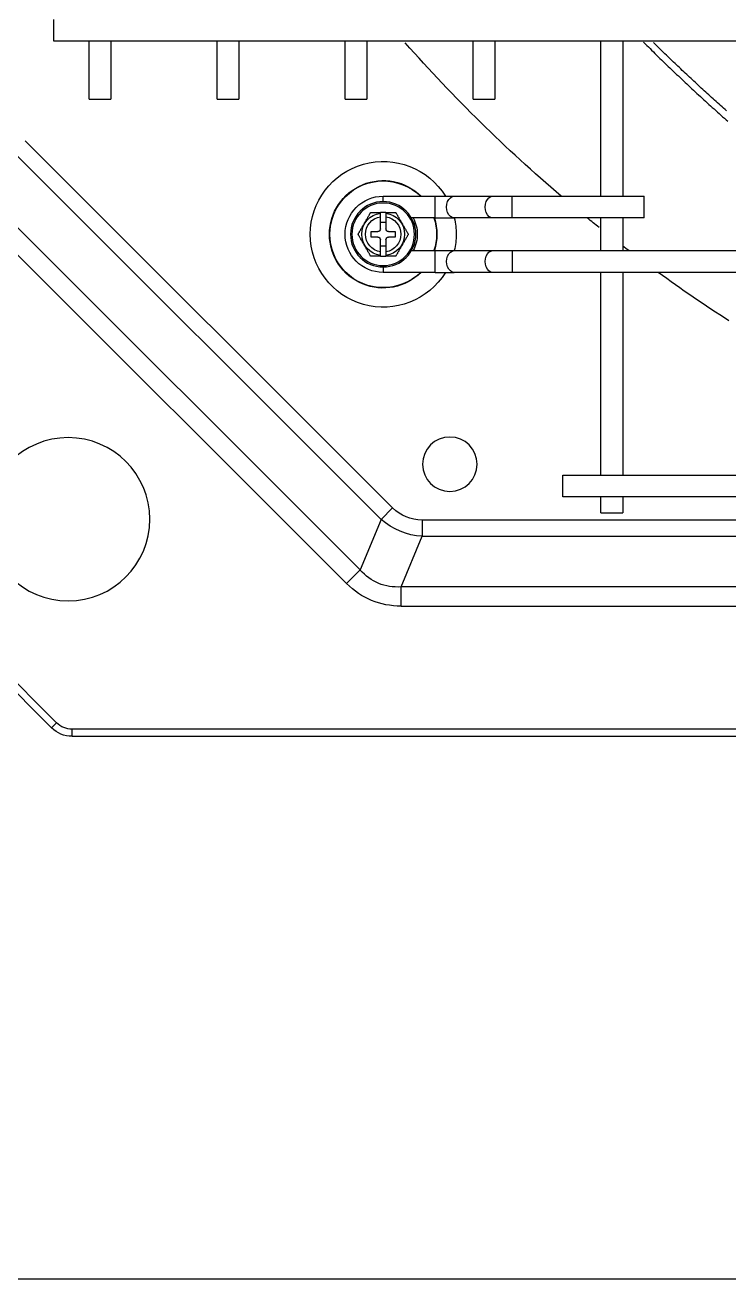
# Model space of a CAD drawing. Header units: millimetres. Extents: x 0 to 504600, y 0 to 118800.
# Drawn here: x 430156.2 to 430285.5, y 45578.4 to 45808.8 of the extents above; entities that cross this region are included whole.
import ezdxf

# ---------------------------------------------------------------- set-up
doc = ezdxf.new("R2010")
doc.units = ezdxf.units.MM
doc.header["$LTSCALE"] = 200
doc.layers.add('LG-AIRCON', color=240, linetype='Continuous')

# ---------------------------------------------------------------- blocks, each defined once
blk = doc.blocks.new('UXC')
at = {"layer": 'LG-AIRCON', "color": 0}
for p, q in [((-429.4, 725.15), (-394.1, 760.45)), ((-394.1, 760.45), (-393.18, 759.53)), ((-390.35, 762), (-390.35, 760.7)), ((-390.35, 762), (391.35, 762)), ((390.35, 760.7), (-390.35, 760.7)), ((-393.18, 759.53), (-428.48, 724.23)), ((-329.91, 738.07), (-329.91, 734.54)), ((-329.91, 738.07), (288.09, 738.07)), ((-412.87, 661.04), (-339.91, 733.93)), ((-339.91, 733.93), (-337.41, 731.43)), ((-329.91, 734.54), (-326.06, 725.23)), ((288.09, 734.54), (-329.91, 734.54)), ((-337.41, 731.43), (-410.37, 658.54)), ((-333.56, 722.13), (-337.41, 731.43)), ((-326.06, 722.26), (-326.06, 725.23)), ((-326.06, 725.23), (-172.5, 725.23)), ((-401.07, 654.68), (-333.56, 722.13)), ((-331.46, 720.03), (-333.56, 722.13)), ((-185.49, 722.26), (-326.06, 722.26)), ((-331.46, 720.03), (-398.97, 652.58)), ((-293.2, 720.91), (-293.2, 717.99)), ((-293.2, 720.91), (-289.2, 720.91)), ((-289.2, 717.99), (-289.2, 720.91)), ((258.31, 718), (-300.21, 718)), ((-300.21, 718), (-300.21, 716)), ((-300.21, 716), (-300.21, 714)), ((-300.21, 714), (258.31, 714)), ((-293.2, 714), (-293.2, 676.75)), ((-289.2, 676.75), (-289.2, 714)), ((-323.68, 676.75), (-333.2, 676.75)), ((-333.2, 675.75), (-333.2, 676.75)), ((-323.68, 676.75), (-320.14, 676.75)), ((-323.68, 676.75), (-323.68, 672.75)), ((-313.07, 676.75), (-320.14, 676.75)), ((-309.54, 676.75), (-313.07, 676.75)), ((267.64, 676.75), (-309.54, 676.75)), ((-309.54, 672.75), (-309.54, 676.75)), ((-333.7, 673.75), (-332.7, 673.75)), ((-333.7, 673.64), (-333.7, 672.96)), ((-333.7, 672.96), (-333.7, 670.75)), ((-332.7, 672.96), (-332.7, 673.64)), ((-332.7, 670.75), (-332.7, 672.96)), ((-332.7, 671.95), (-333.7, 671.95)), ((-328, 672.75), (-323.68, 672.75)), ((-323.68, 672.75), (-320.14, 672.75)), ((-320.14, 672.75), (-313.07, 672.75)), ((-313.07, 672.75), (-309.54, 672.75)), ((-309.54, 672.75), (267.64, 672.75)), ((-293.2, 672.74), (-293.2, 666.75)), ((-289.2, 666.75), (-289.2, 672.74)), ((-335.4, 670.25), (-335.4, 669.25)), ((-334.2, 670.25), (-335.4, 670.25)), ((-335.4, 669.25), (-334.2, 669.25)), ((-333.7, 668.75), (-333.7, 666.54)), ((-332.7, 666.54), (-332.7, 668.75)), ((-331, 670.25), (-332.2, 670.25)), ((-332.2, 669.25), (-331, 669.25)), ((-331, 669.25), (-331, 670.25)), ((-333.7, 667.55), (-332.7, 667.55)), ((-333.7, 666.54), (-333.7, 665.86)), ((-332.7, 665.86), (-332.7, 666.54)), ((-323.68, 666.75), (-328, 666.75)), ((-323.68, 666.75), (-320.14, 666.75)), ((-323.68, 666.75), (-323.68, 662.75)), ((-313.07, 666.75), (-320.14, 666.75)), ((-309.54, 666.75), (-313.07, 666.75)), ((-285.25, 666.75), (-309.54, 666.75)), ((-309.54, 666.75), (-309.54, 662.75)), ((-285.25, 666.75), (-285.25, 662.75)), ((-332.7, 665.75), (-333.7, 665.75)), ((-333.2, 663.75), (-333.2, 662.75)), ((-333.2, 662.75), (-323.68, 662.75)), ((-323.68, 662.75), (-320.14, 662.75)), ((-320.14, 662.75), (-313.07, 662.75)), ((-313.07, 662.75), (-309.54, 662.75)), ((-309.54, 662.75), (-285.25, 662.75)), ((-293.2, 662.74), (-293.2, 634.25)), ((-289.2, 634.25), (-289.2, 662.74)), ((-387.2, 644.91), (-387.2, 634.25)), ((-387.2, 644.91), (-383.2, 644.91)), ((-383.2, 634.25), (-383.2, 644.91)), ((-363.7, 644.91), (-363.7, 634.25)), ((-363.7, 644.91), (-359.7, 644.91)), ((-359.7, 634.25), (-359.7, 644.91)), ((-340.2, 644.91), (-340.2, 634.25)), ((-340.2, 644.91), (-336.2, 644.91)), ((-336.2, 634.25), (-336.2, 644.91)), ((-316.7, 644.91), (-316.7, 634.25)), ((-316.7, 644.91), (-312.7, 644.91)), ((-312.7, 634.25), (-312.7, 644.91)), ((351.81, 634.25), (-393.71, 634.25)), ((-393.71, 634.25), (-393.71, 632.25)), ((-393.71, 632.25), (-393.71, 630.25))]:
    blk.add_line(p, q, dxfattribs=at)
for points in [[(-335.51, 673.75), (-335.52, 673.73), (-335.54, 673.7), (-335.57, 673.64), (-335.61, 673.57), (-335.65, 673.5), (-335.7, 673.42), (-335.74, 673.34), (-335.79, 673.25), (-335.84, 673.17), (-335.89, 673.08), (-335.94, 672.99), (-335.99, 672.91), (-336.04, 672.82), (-336.1, 672.73), (-336.15, 672.64), (-336.2, 672.55), (-336.25, 672.46), (-336.3, 672.37), (-336.35, 672.28), (-336.4, 672.2), (-336.46, 672.11), (-336.51, 672.02), (-336.56, 671.93), (-336.61, 671.84), (-336.66, 671.75), (-336.71, 671.66), (-336.77, 671.57), (-336.82, 671.48), (-336.87, 671.39), (-336.92, 671.3), (-336.97, 671.21), (-337.02, 671.12), (-337.08, 671.03), (-337.13, 670.94), (-337.18, 670.86), (-337.23, 670.77), (-337.28, 670.68), (-337.33, 670.59), (-337.38, 670.5), (-337.43, 670.41), (-337.48, 670.33), (-337.53, 670.24), (-337.58, 670.16), (-337.63, 670.08), (-337.67, 670), (-337.72, 669.92), (-337.75, 669.86), (-337.79, 669.8), (-337.81, 669.77), (-337.82, 669.75)], [(-333.7, 673.75), (-333.74, 673.75), (-333.78, 673.75), (-333.82, 673.75), (-333.86, 673.75), (-333.91, 673.75), (-333.95, 673.75), (-333.99, 673.75), (-334.03, 673.75), (-334.07, 673.75), (-334.11, 673.75), (-334.15, 673.75), (-334.2, 673.75), (-334.24, 673.75), (-334.28, 673.75), (-334.32, 673.75), (-334.36, 673.75), (-334.4, 673.75), (-334.44, 673.75), (-334.49, 673.75), (-334.53, 673.75), (-334.57, 673.75), (-334.61, 673.75), (-334.65, 673.75), (-334.69, 673.75), (-334.73, 673.75), (-334.77, 673.75), (-334.81, 673.75), (-334.85, 673.75), (-334.89, 673.75), (-334.93, 673.75), (-334.97, 673.75), (-335.01, 673.75), (-335.05, 673.75), (-335.09, 673.75), (-335.13, 673.75), (-335.17, 673.75), (-335.2, 673.75), (-335.24, 673.75), (-335.27, 673.75), (-335.31, 673.75), (-335.34, 673.75), (-335.37, 673.75), (-335.4, 673.75), (-335.42, 673.75), (-335.45, 673.75), (-335.47, 673.75), (-335.48, 673.75), (-335.5, 673.75), (-335.5, 673.75), (-335.51, 673.75)], [(-333.7, 673.75), (-333.7, 673.75), (-333.7, 673.75), (-333.7, 673.74), (-333.7, 673.74), (-333.7, 673.74), (-333.7, 673.74), (-333.7, 673.73), (-333.7, 673.73), (-333.7, 673.73), (-333.7, 673.73), (-333.7, 673.73), (-333.7, 673.72), (-333.7, 673.72), (-333.7, 673.72), (-333.7, 673.72), (-333.7, 673.71), (-333.7, 673.71), (-333.7, 673.71), (-333.7, 673.71), (-333.7, 673.71), (-333.7, 673.7), (-333.7, 673.7), (-333.7, 673.7), (-333.7, 673.7), (-333.7, 673.69), (-333.7, 673.69), (-333.7, 673.69), (-333.7, 673.69), (-333.7, 673.68), (-333.7, 673.68), (-333.7, 673.68), (-333.7, 673.68), (-333.7, 673.68), (-333.7, 673.67), (-333.7, 673.67), (-333.7, 673.67), (-333.7, 673.67), (-333.7, 673.66), (-333.7, 673.66), (-333.7, 673.66), (-333.7, 673.66), (-333.7, 673.66), (-333.7, 673.65), (-333.7, 673.65), (-333.7, 673.65), (-333.7, 673.65), (-333.7, 673.64), (-333.7, 673.64), (-333.7, 673.64), (-333.7, 673.64)], [(-330.89, 673.75), (-330.89, 673.75), (-330.9, 673.75), (-330.91, 673.75), (-330.93, 673.75), (-330.95, 673.75), (-330.97, 673.75), (-331, 673.75), (-331.03, 673.75), (-331.06, 673.75), (-331.09, 673.75), (-331.12, 673.75), (-331.16, 673.75), (-331.2, 673.75), (-331.23, 673.75), (-331.27, 673.75), (-331.31, 673.75), (-331.35, 673.75), (-331.39, 673.75), (-331.42, 673.75), (-331.46, 673.75), (-331.5, 673.75), (-331.55, 673.75), (-331.59, 673.75), (-331.63, 673.75), (-331.67, 673.75), (-331.71, 673.75), (-331.75, 673.75), (-331.79, 673.75), (-331.83, 673.75), (-331.87, 673.75), (-331.91, 673.75), (-331.95, 673.75), (-332, 673.75), (-332.04, 673.75), (-332.08, 673.75), (-332.12, 673.75), (-332.16, 673.75), (-332.2, 673.75), (-332.24, 673.75), (-332.28, 673.75), (-332.33, 673.75), (-332.37, 673.75), (-332.41, 673.75), (-332.45, 673.75), (-332.49, 673.75), (-332.53, 673.75), (-332.57, 673.75), (-332.61, 673.75), (-332.66, 673.75), (-332.7, 673.75)], [(-332.7, 673.64), (-332.7, 673.64), (-332.7, 673.64), (-332.7, 673.64), (-332.7, 673.65), (-332.7, 673.65), (-332.7, 673.65), (-332.7, 673.65), (-332.7, 673.65), (-332.7, 673.66), (-332.7, 673.66), (-332.7, 673.66), (-332.7, 673.66), (-332.7, 673.67), (-332.7, 673.67), (-332.7, 673.67), (-332.7, 673.67), (-332.7, 673.68), (-332.7, 673.68), (-332.7, 673.68), (-332.7, 673.68), (-332.7, 673.68), (-332.7, 673.69), (-332.7, 673.69), (-332.7, 673.69), (-332.7, 673.69), (-332.7, 673.7), (-332.7, 673.7), (-332.7, 673.7), (-332.7, 673.7), (-332.7, 673.7), (-332.7, 673.71), (-332.7, 673.71), (-332.7, 673.71), (-332.7, 673.71), (-332.7, 673.72), (-332.7, 673.72), (-332.7, 673.72), (-332.7, 673.72), (-332.7, 673.73), (-332.7, 673.73), (-332.7, 673.73), (-332.7, 673.73), (-332.7, 673.73), (-332.7, 673.74), (-332.7, 673.74), (-332.7, 673.74), (-332.7, 673.74), (-332.7, 673.75), (-332.7, 673.75), (-332.7, 673.75)], [(-328.58, 669.75), (-328.59, 669.77), (-328.61, 669.8), (-328.64, 669.86), (-328.68, 669.93), (-328.72, 670), (-328.77, 670.08), (-328.82, 670.16), (-328.86, 670.25), (-328.91, 670.33), (-328.96, 670.42), (-329.01, 670.51), (-329.07, 670.59), (-329.12, 670.68), (-329.17, 670.77), (-329.22, 670.86), (-329.27, 670.95), (-329.32, 671.04), (-329.37, 671.13), (-329.42, 671.22), (-329.48, 671.3), (-329.53, 671.39), (-329.58, 671.48), (-329.63, 671.57), (-329.68, 671.66), (-329.73, 671.75), (-329.79, 671.84), (-329.84, 671.93), (-329.89, 672.02), (-329.94, 672.11), (-329.99, 672.2), (-330.04, 672.29), (-330.1, 672.38), (-330.15, 672.47), (-330.2, 672.56), (-330.25, 672.64), (-330.3, 672.73), (-330.35, 672.82), (-330.4, 672.91), (-330.45, 673), (-330.5, 673.09), (-330.55, 673.17), (-330.6, 673.26), (-330.65, 673.34), (-330.7, 673.42), (-330.75, 673.5), (-330.79, 673.58), (-330.83, 673.64), (-330.86, 673.7), (-330.88, 673.73), (-330.89, 673.75)], [(-337.82, 669.75), (-337.81, 669.73), (-337.79, 669.7), (-337.75, 669.64), (-337.72, 669.57), (-337.67, 669.5), (-337.63, 669.42), (-337.58, 669.34), (-337.53, 669.25), (-337.48, 669.17), (-337.43, 669.08), (-337.38, 668.99), (-337.33, 668.91), (-337.28, 668.82), (-337.23, 668.73), (-337.18, 668.64), (-337.13, 668.55), (-337.07, 668.46), (-337.02, 668.37), (-336.97, 668.28), (-336.92, 668.2), (-336.87, 668.11), (-336.82, 668.02), (-336.76, 667.93), (-336.71, 667.84), (-336.66, 667.75), (-336.61, 667.66), (-336.56, 667.57), (-336.51, 667.48), (-336.45, 667.39), (-336.4, 667.3), (-336.35, 667.21), (-336.3, 667.12), (-336.25, 667.03), (-336.2, 666.94), (-336.15, 666.86), (-336.09, 666.77), (-336.04, 666.68), (-335.99, 666.59), (-335.94, 666.5), (-335.89, 666.41), (-335.84, 666.33), (-335.79, 666.24), (-335.74, 666.16), (-335.7, 666.08), (-335.65, 666), (-335.61, 665.92), (-335.57, 665.86), (-335.54, 665.8), (-335.52, 665.77), (-335.51, 665.75)], [(-330.89, 665.75), (-330.88, 665.77), (-330.86, 665.8), (-330.83, 665.86), (-330.79, 665.93), (-330.74, 666), (-330.7, 666.08), (-330.65, 666.16), (-330.6, 666.25), (-330.55, 666.33), (-330.5, 666.42), (-330.45, 666.51), (-330.4, 666.59), (-330.35, 666.68), (-330.3, 666.77), (-330.25, 666.86), (-330.2, 666.95), (-330.15, 667.04), (-330.09, 667.13), (-330.04, 667.22), (-329.99, 667.3), (-329.94, 667.39), (-329.89, 667.48), (-329.84, 667.57), (-329.78, 667.66), (-329.73, 667.75), (-329.68, 667.84), (-329.63, 667.93), (-329.58, 668.02), (-329.53, 668.11), (-329.47, 668.2), (-329.42, 668.29), (-329.37, 668.38), (-329.32, 668.47), (-329.27, 668.56), (-329.22, 668.64), (-329.17, 668.73), (-329.11, 668.82), (-329.06, 668.91), (-329.01, 669), (-328.96, 669.09), (-328.91, 669.17), (-328.86, 669.26), (-328.81, 669.34), (-328.77, 669.42), (-328.72, 669.5), (-328.68, 669.58), (-328.64, 669.64), (-328.61, 669.7), (-328.59, 669.73), (-328.58, 669.75)], [(-333.7, 665.86), (-333.7, 665.86), (-333.7, 665.86), (-333.7, 665.86), (-333.7, 665.85), (-333.7, 665.85), (-333.7, 665.85), (-333.7, 665.85), (-333.7, 665.85), (-333.7, 665.84), (-333.7, 665.84), (-333.7, 665.84), (-333.7, 665.84), (-333.7, 665.83), (-333.7, 665.83), (-333.7, 665.83), (-333.7, 665.83), (-333.7, 665.82), (-333.7, 665.82), (-333.7, 665.82), (-333.7, 665.82), (-333.7, 665.82), (-333.7, 665.81), (-333.7, 665.81), (-333.7, 665.81), (-333.7, 665.81), (-333.7, 665.8), (-333.7, 665.8), (-333.7, 665.8), (-333.7, 665.8), (-333.7, 665.8), (-333.7, 665.79), (-333.7, 665.79), (-333.7, 665.79), (-333.7, 665.79), (-333.7, 665.78), (-333.7, 665.78), (-333.7, 665.78), (-333.7, 665.78), (-333.7, 665.77), (-333.7, 665.77), (-333.7, 665.77), (-333.7, 665.77), (-333.7, 665.77), (-333.7, 665.76), (-333.7, 665.76), (-333.7, 665.76), (-333.7, 665.76), (-333.7, 665.75), (-333.7, 665.75), (-333.7, 665.75)], [(-332.7, 665.75), (-332.7, 665.75), (-332.7, 665.75), (-332.7, 665.76), (-332.7, 665.76), (-332.7, 665.76), (-332.7, 665.76), (-332.7, 665.77), (-332.7, 665.77), (-332.7, 665.77), (-332.7, 665.77), (-332.7, 665.77), (-332.7, 665.78), (-332.7, 665.78), (-332.7, 665.78), (-332.7, 665.78), (-332.7, 665.79), (-332.7, 665.79), (-332.7, 665.79), (-332.7, 665.79), (-332.7, 665.8), (-332.7, 665.8), (-332.7, 665.8), (-332.7, 665.8), (-332.7, 665.8), (-332.7, 665.81), (-332.7, 665.81), (-332.7, 665.81), (-332.7, 665.81), (-332.7, 665.82), (-332.7, 665.82), (-332.7, 665.82), (-332.7, 665.82), (-332.7, 665.82), (-332.7, 665.83), (-332.7, 665.83), (-332.7, 665.83), (-332.7, 665.83), (-332.7, 665.84), (-332.7, 665.84), (-332.7, 665.84), (-332.7, 665.84), (-332.7, 665.85), (-332.7, 665.85), (-332.7, 665.85), (-332.7, 665.85), (-332.7, 665.85), (-332.7, 665.86), (-332.7, 665.86), (-332.7, 665.86), (-332.7, 665.86)], [(-335.51, 665.75), (-335.5, 665.75), (-335.5, 665.75), (-335.48, 665.75), (-335.47, 665.75), (-335.45, 665.75), (-335.42, 665.75), (-335.4, 665.75), (-335.37, 665.75), (-335.34, 665.75), (-335.3, 665.75), (-335.27, 665.75), (-335.24, 665.75), (-335.2, 665.75), (-335.16, 665.75), (-335.13, 665.75), (-335.09, 665.75), (-335.05, 665.75), (-335.01, 665.75), (-334.97, 665.75), (-334.93, 665.75), (-334.89, 665.75), (-334.85, 665.75), (-334.81, 665.75), (-334.77, 665.75), (-334.73, 665.75), (-334.69, 665.75), (-334.65, 665.75), (-334.61, 665.75), (-334.56, 665.75), (-334.52, 665.75), (-334.48, 665.75), (-334.44, 665.75), (-334.4, 665.75), (-334.36, 665.75), (-334.32, 665.75), (-334.28, 665.75), (-334.24, 665.75), (-334.19, 665.75), (-334.15, 665.75), (-334.11, 665.75), (-334.07, 665.75), (-334.03, 665.75), (-333.99, 665.75), (-333.95, 665.75), (-333.9, 665.75), (-333.86, 665.75), (-333.82, 665.75), (-333.78, 665.75), (-333.74, 665.75), (-333.7, 665.75)], [(-332.7, 665.75), (-332.66, 665.75), (-332.61, 665.75), (-332.57, 665.75), (-332.53, 665.75), (-332.49, 665.75), (-332.45, 665.75), (-332.41, 665.75), (-332.37, 665.75), (-332.32, 665.75), (-332.28, 665.75), (-332.24, 665.75), (-332.2, 665.75), (-332.16, 665.75), (-332.12, 665.75), (-332.07, 665.75), (-332.03, 665.75), (-331.99, 665.75), (-331.95, 665.75), (-331.91, 665.75), (-331.87, 665.75), (-331.83, 665.75), (-331.79, 665.75), (-331.74, 665.75), (-331.7, 665.75), (-331.66, 665.75), (-331.62, 665.75), (-331.58, 665.75), (-331.54, 665.75), (-331.5, 665.75), (-331.46, 665.75), (-331.42, 665.75), (-331.38, 665.75), (-331.34, 665.75), (-331.31, 665.75), (-331.27, 665.75), (-331.23, 665.75), (-331.19, 665.75), (-331.16, 665.75), (-331.12, 665.75), (-331.09, 665.75), (-331.06, 665.75), (-331.03, 665.75), (-331, 665.75), (-330.97, 665.75), (-330.95, 665.75), (-330.93, 665.75), (-330.91, 665.75), (-330.9, 665.75), (-330.89, 665.75), (-330.89, 665.75)], [(-285.4, 634.42), (-285.1, 634.73), (-284.8, 635.03), (-284.49, 635.33), (-284.19, 635.63), (-283.89, 635.93), (-283.58, 636.23), (-283.28, 636.52), (-282.98, 636.82), (-282.67, 637.12), (-282.37, 637.42), (-282.06, 637.72), (-281.76, 638.01), (-281.45, 638.31), (-281.14, 638.6), (-280.84, 638.9), (-280.53, 639.19), (-280.22, 639.49), (-279.92, 639.78), (-279.61, 640.08), (-279.3, 640.37), (-278.99, 640.66), (-278.68, 640.96), (-278.37, 641.25), (-278.06, 641.54), (-277.75, 641.83), (-277.44, 642.12), (-277.13, 642.41), (-276.82, 642.7), (-276.51, 642.99), (-276.2, 643.28), (-275.89, 643.57), (-275.57, 643.86), (-275.26, 644.15), (-274.95, 644.44), (-274.63, 644.72), (-274.32, 645.01), (-274.01, 645.3), (-273.69, 645.58), (-273.38, 645.87), (-273.06, 646.15), (-272.75, 646.44), (-272.43, 646.72), (-272.11, 647.01), (-271.8, 647.29), (-271.48, 647.58), (-271.16, 647.86), (-270.85, 648.14), (-270.53, 648.42), (-270.21, 648.7), (-269.89, 648.99)], [(-270.13, 647.05), (-270.41, 646.81), (-270.68, 646.56), (-270.96, 646.32), (-271.23, 646.08), (-271.51, 645.83), (-271.78, 645.59), (-272.05, 645.34), (-272.33, 645.1), (-272.6, 644.85), (-272.87, 644.6), (-273.14, 644.36), (-273.41, 644.11), (-273.69, 643.87), (-273.96, 643.62), (-274.23, 643.37), (-274.5, 643.12), (-274.77, 642.87), (-275.04, 642.63), (-275.31, 642.38), (-275.58, 642.13), (-275.85, 641.88), (-276.12, 641.63), (-276.39, 641.38), (-276.66, 641.13), (-276.93, 640.88), (-277.19, 640.63), (-277.46, 640.38), (-277.73, 640.13), (-278, 639.88), (-278.26, 639.62), (-278.53, 639.37), (-278.8, 639.12), (-279.06, 638.87), (-279.33, 638.61), (-279.6, 638.36), (-279.86, 638.11), (-280.13, 637.85), (-280.39, 637.6), (-280.66, 637.34), (-280.92, 637.09), (-281.19, 636.83), (-281.45, 636.58), (-281.71, 636.32), (-281.98, 636.07), (-282.24, 635.81), (-282.5, 635.55), (-282.77, 635.3), (-283.03, 635.04), (-283.29, 634.78), (-283.55, 634.52)]]:
    blk.add_lwpolyline(points, dxfattribs=at)
for centre, radius in [((-391.06, 722.11), 15), ((-320.95, 712), 5), ((-333.2, 669.75), 6), ((-333.2, 669.75), 5.75)]:
    blk.add_circle(centre, radius, dxfattribs=at)
for centre, radius, start, end in [((-390.35, 756.7), 5.3, 90, 135), ((-390.35, 756.7), 4, 90, 135), ((-115.45, 446), 285, 122.7681, 125.9387), ((-333.2, 669.75), 13.4, 31.4886, 328.5112), ((-333.2, 669.75), 9.87, 45.1857, 180), ((-333.2, 669.75), 9.8, 45.6132, 314.3869), ((-333.2, 669.75), 7, 90, 270), ((-333.2, 669.75), 3.92, 97.3304, 262.6696), ((-333.2, 669.75), 3.25, 98.8499, 261.1501), ((-333.2, 669.75), 3.92, 277.3304, 82.6696), ((-333.2, 669.75), 3.25, 278.8499, 81.1501), ((-334.2, 670.75), 0.5, 270, 0), ((-332.2, 670.75), 0.5, 180, 270), ((-333.2, 669.75), 6.26, 0, 28.6368), ((-333.2, 669.75), 9.8, 0, 17.8369), ((-333.2, 669.75), 9.87, 342.3038, 17.6963), ((-333.2, 669.75), 13.4, 0, 12.9376), ((-115.45, 446), 285, 127.2873, 127.5643), ((-333.2, 669.75), 9.87, 180, 314.8143), ((-334.2, 668.75), 0.5, 0, 90), ((-332.2, 668.75), 0.5, 90, 180), ((-333.2, 669.75), 6.26, 331.3632, 0), ((-333.2, 669.75), 9.8, 342.1631, 0), ((-333.2, 669.75), 13.4, 347.0624, 0), ((-115.45, 446), 285, 128.6784, 129.2349), ((-115.45, 446), 285, 130.4899, 138.5705)]:
    blk.add_arc(centre, radius, start, end, dxfattribs=at)
for centre, major_axis, ratio, start_param, end_param in [((-324.06, 709.79), (-11.27, 27.23), 0.678635, 6.009333, 6.557037), ((-324.06, 709.79), (-9.97, 24.1), 0.575203, 6.009333, 6.557037), ((-322.9, 706.99), (-7.18, 17.34), 0.799379, 6.009333, 6.557037), ((-322.9, 706.99), (-6.09, 14.7), 0.678635, 6.009333, 6.557037), ((-320.14, 674.75), (0, -2), 0.707107, 3.141589, 6.283185), ((-313.07, 674.75), (0, -2), 0.707107, 3.141589, 6.283185), ((-320.14, 664.75), (0, 2), 0.707107, 0, 3.141596), ((-313.07, 664.75), (0, 2), 0.707107, 0, 3.141596)]:
    blk.add_ellipse(centre, major_axis=major_axis, ratio=ratio, start_param=start_param, end_param=end_param, dxfattribs=at)
blk = doc.blocks.new('UXB+UXC')
at = {"layer": 'LG-AIRCON', "color": 0}
blk.add_blockref('UXC', (0, 0), dxfattribs=at)

msp = doc.modelspace()

# ---------------------------------------------------------------- linework, layer by layer
at = {"layer": 'LG-AIRCON', "color": 8}
msp.add_lwpolyline([(430024.22, 45578.42), (433104.22, 45578.42), (433104.22, 46538.42), (430024.22, 46538.42)], close=True, dxfattribs=at)

# ---------------------------------------------------------------- block references
at = {"layer": 'LG-AIRCON', "color": 142, "xscale": -1, "rotation": 180}
msp.add_blockref('UXB+UXC', (430555.17, 46440.12), dxfattribs=at)

doc.saveas('drawing.dxf')
